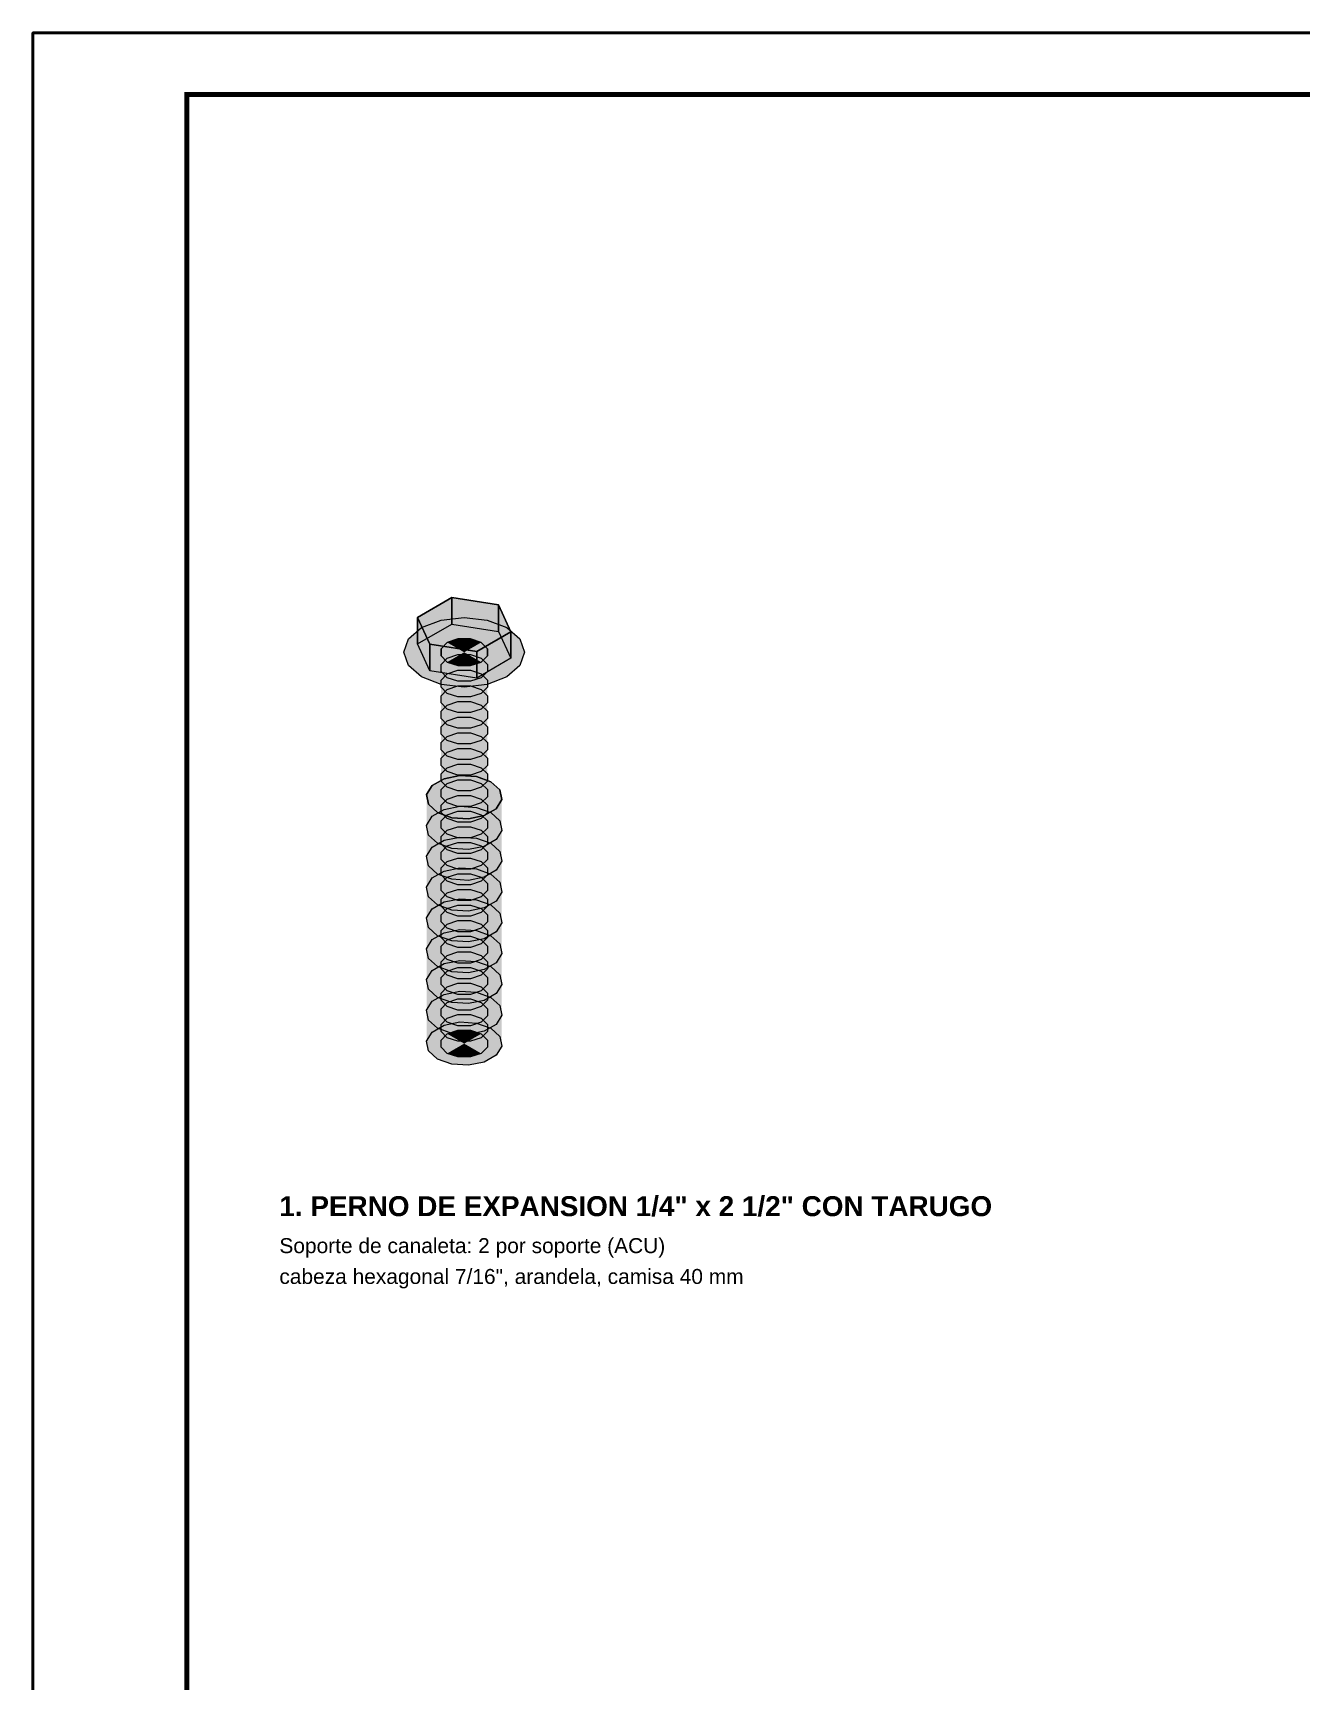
# Model space of a CAD drawing. Header units: metres. Extents: x 0 to 24.2, y -20 to 5.6.
# Drawn here: x 0 to 0.2058, y 5.3266 to 5.594 of the extents above; entities that cross this region are included whole.
import ezdxf

# ---------------------------------------------------------------- set-up
doc = ezdxf.new("R2010")
doc.units = ezdxf.units.M
doc.header["$LTSCALE"] = 0.25
doc.layers.add('ISO-ARISTAS', color=8, linetype='CONTINUOUS')
doc.layers.add('TEXTOS', color=7, linetype='CONTINUOUS')
doc.layers.add('ISO-CONCRETO-SUP', color=254, linetype='CONTINUOUS', true_color=0xe8e8e8)
doc.layers.add('MARCO', color=7, linetype='CONTINUOUS', lineweight=50)
doc.layers.add('TITULOS', color=160, linetype='CONTINUOUS', lineweight=35)
doc.styles.get("Standard").update_dxf_attribs({"font": 'arial.ttf'})
doc.styles.add('TITULOS', font='arialbd.ttf')

msp = doc.modelspace()

# ---------------------------------------------------------------- linework, layer by layer
at = {"layer": 'ISO-ARISTAS', "color": 250}
for p, q in [((0.06797, 5.50238), (0.06242, 5.49917)), ((0.06242, 5.49917), (0.06797, 5.50238)), ((0.07555, 5.5012), (0.06797, 5.50238)), ((0.06797, 5.50238), (0.06797, 5.49808)), ((0.06797, 5.49808), (0.06797, 5.50238)), ((0.06797, 5.50238), (0.07555, 5.5012)), ((0.06242, 5.49917), (0.06242, 5.49487)), ((0.06242, 5.49487), (0.06242, 5.49917)), ((0.06242, 5.49917), (0.06445, 5.4948)), ((0.06445, 5.4948), (0.06242, 5.49917)), ((0.06307, 5.4975), (0.06625, 5.49873)), ((0.06625, 5.49873), (0.07, 5.49916)), ((0.07, 5.49916), (0.07375, 5.49873)), ((0.07375, 5.49873), (0.07693, 5.4975)), ((0.07555, 5.4969), (0.07555, 5.5012)), ((0.07758, 5.49683), (0.07555, 5.5012)), ((0.07555, 5.5012), (0.07555, 5.4969)), ((0.07555, 5.5012), (0.07758, 5.49683)), ((0.06095, 5.49566), (0.06307, 5.4975)), ((0.06242, 5.49487), (0.06797, 5.49808)), ((0.06242, 5.49487), (0.06797, 5.49808)), ((0.06797, 5.49808), (0.07555, 5.4969)), ((0.06797, 5.49808), (0.07555, 5.4969)), ((0.07758, 5.49683), (0.07203, 5.49362)), ((0.07203, 5.49362), (0.07758, 5.49683)), ((0.07555, 5.4969), (0.07758, 5.49253)), ((0.07555, 5.4969), (0.07758, 5.49253)), ((0.07693, 5.4975), (0.07905, 5.49566)), ((0.07758, 5.49253), (0.07758, 5.49683)), ((0.07758, 5.49683), (0.07758, 5.49253)), ((0.0602, 5.4935), (0.06095, 5.49566)), ((0.06095, 5.49134), (0.0602, 5.4935)), ((0.06445, 5.4905), (0.06242, 5.49487)), ((0.06445, 5.4905), (0.06242, 5.49487)), ((0.06445, 5.4948), (0.06445, 5.4905)), ((0.07203, 5.49362), (0.06445, 5.4948)), ((0.06445, 5.4905), (0.06445, 5.4948)), ((0.06445, 5.4948), (0.07203, 5.49362)), ((0.06725, 5.49509), (0.06624, 5.49408)), ((0.06624, 5.49408), (0.06725, 5.49509)), ((0.06624, 5.49408), (0.06624, 5.49292)), ((0.06624, 5.49292), (0.06624, 5.49408)), ((0.06899, 5.49567), (0.06725, 5.49509)), ((0.06725, 5.49509), (0.06899, 5.49567)), ((0.07101, 5.49567), (0.06899, 5.49567)), ((0.06899, 5.49567), (0.07101, 5.49567)), ((0.07275, 5.49509), (0.07101, 5.49567)), ((0.07101, 5.49567), (0.07275, 5.49509)), ((0.07203, 5.48932), (0.07203, 5.49362)), ((0.07203, 5.49362), (0.07203, 5.48932)), ((0.07376, 5.49408), (0.07275, 5.49509)), ((0.07275, 5.49509), (0.07376, 5.49408)), ((0.07376, 5.49292), (0.07376, 5.49408)), ((0.07376, 5.49408), (0.07376, 5.49292)), ((0.07905, 5.49566), (0.0798, 5.4935)), ((0.0798, 5.4935), (0.07905, 5.49134)), ((0.06307, 5.4895), (0.06095, 5.49134)), ((0.06624, 5.49292), (0.06725, 5.49191)), ((0.06725, 5.49191), (0.06624, 5.49292)), ((0.06624, 5.49154), (0.06725, 5.49255)), ((0.06624, 5.49038), (0.06624, 5.49154)), ((0.06725, 5.49255), (0.06899, 5.49313)), ((0.06725, 5.49191), (0.06899, 5.49133)), ((0.06899, 5.49133), (0.06725, 5.49191)), ((0.06725, 5.49001), (0.06899, 5.49059)), ((0.06899, 5.49313), (0.07101, 5.49313)), ((0.06899, 5.49133), (0.07101, 5.49133)), ((0.07101, 5.49133), (0.06899, 5.49133)), ((0.06899, 5.49059), (0.07101, 5.49059)), ((0.07101, 5.49313), (0.07275, 5.49255)), ((0.07101, 5.49133), (0.07275, 5.49191)), ((0.07275, 5.49191), (0.07101, 5.49133)), ((0.07101, 5.49059), (0.07275, 5.49001)), ((0.07758, 5.49253), (0.07203, 5.48932)), ((0.07758, 5.49253), (0.07203, 5.48932)), ((0.07275, 5.49191), (0.07376, 5.49292)), ((0.07376, 5.49292), (0.07275, 5.49191)), ((0.07275, 5.49255), (0.07376, 5.49154)), ((0.07376, 5.49154), (0.07376, 5.49038)), ((0.07905, 5.49134), (0.07693, 5.4895)), ((0.06625, 5.48827), (0.06307, 5.4895)), ((0.07203, 5.48932), (0.06445, 5.4905)), ((0.07203, 5.48932), (0.06445, 5.4905)), ((0.06725, 5.48937), (0.06624, 5.49038)), ((0.06624, 5.489), (0.06725, 5.49001)), ((0.06624, 5.48784), (0.06624, 5.489)), ((0.07, 5.48784), (0.06625, 5.48827)), ((0.06899, 5.48879), (0.06725, 5.48937)), ((0.06725, 5.48747), (0.06899, 5.48805)), ((0.07101, 5.48879), (0.06899, 5.48879)), ((0.06899, 5.48805), (0.07101, 5.48805)), ((0.07375, 5.48827), (0.07, 5.48784)), ((0.07275, 5.48937), (0.07101, 5.48879)), ((0.07101, 5.48805), (0.07275, 5.48747)), ((0.07376, 5.49038), (0.07275, 5.48937)), ((0.07275, 5.49001), (0.07376, 5.489)), ((0.07693, 5.4895), (0.07375, 5.48827)), ((0.07376, 5.489), (0.07376, 5.48784)), ((0.06725, 5.48683), (0.06624, 5.48784)), ((0.06624, 5.48646), (0.06725, 5.48747)), ((0.06624, 5.4853), (0.06624, 5.48646)), ((0.06725, 5.48429), (0.06624, 5.4853)), ((0.06899, 5.48625), (0.06725, 5.48683)), ((0.06725, 5.48493), (0.06899, 5.48551)), ((0.07101, 5.48625), (0.06899, 5.48625)), ((0.06899, 5.48551), (0.07101, 5.48551)), ((0.07275, 5.48683), (0.07101, 5.48625)), ((0.07101, 5.48551), (0.07275, 5.48493)), ((0.07376, 5.48784), (0.07275, 5.48683)), ((0.07275, 5.48747), (0.07376, 5.48646)), ((0.07376, 5.4853), (0.07275, 5.48429)), ((0.07376, 5.48646), (0.07376, 5.4853)), ((0.06624, 5.48392), (0.06725, 5.48493)), ((0.06624, 5.48276), (0.06624, 5.48392)), ((0.06725, 5.48175), (0.06624, 5.48276)), ((0.06899, 5.48371), (0.06725, 5.48429)), ((0.06725, 5.48239), (0.06899, 5.48297)), ((0.07101, 5.48371), (0.06899, 5.48371)), ((0.06899, 5.48297), (0.07101, 5.48297)), ((0.07275, 5.48429), (0.07101, 5.48371)), ((0.07101, 5.48297), (0.07275, 5.48239)), ((0.07275, 5.48493), (0.07376, 5.48392)), ((0.07376, 5.48276), (0.07275, 5.48175)), ((0.07376, 5.48392), (0.07376, 5.48276)), ((0.06624, 5.48138), (0.06725, 5.48239)), ((0.06624, 5.48022), (0.06624, 5.48138)), ((0.06725, 5.47921), (0.06624, 5.48022)), ((0.06624, 5.47884), (0.06725, 5.47985)), ((0.06899, 5.48117), (0.06725, 5.48175)), ((0.06725, 5.47985), (0.06899, 5.48043)), ((0.07101, 5.48117), (0.06899, 5.48117)), ((0.06899, 5.48043), (0.07101, 5.48043)), ((0.07275, 5.48175), (0.07101, 5.48117)), ((0.07101, 5.48043), (0.07275, 5.47985)), ((0.07275, 5.48239), (0.07376, 5.48138)), ((0.07376, 5.48022), (0.07275, 5.47921)), ((0.07275, 5.47985), (0.07376, 5.47884)), ((0.07376, 5.48138), (0.07376, 5.48022)), ((0.06624, 5.47768), (0.06624, 5.47884)), ((0.06725, 5.47667), (0.06624, 5.47768)), ((0.06624, 5.4763), (0.06725, 5.47731)), ((0.06899, 5.47863), (0.06725, 5.47921)), ((0.06725, 5.47731), (0.06899, 5.47789)), ((0.07101, 5.47863), (0.06899, 5.47863)), ((0.06899, 5.47789), (0.07101, 5.47789)), ((0.07275, 5.47921), (0.07101, 5.47863)), ((0.07101, 5.47789), (0.07275, 5.47731)), ((0.07376, 5.47768), (0.07275, 5.47667)), ((0.07275, 5.47731), (0.07376, 5.4763)), ((0.07376, 5.47884), (0.07376, 5.47768)), ((0.06624, 5.47514), (0.06624, 5.4763)), ((0.06725, 5.47413), (0.06624, 5.47514)), ((0.06624, 5.47376), (0.06725, 5.47477)), ((0.06899, 5.47609), (0.06725, 5.47667)), ((0.06725, 5.47477), (0.06899, 5.47535)), ((0.07101, 5.47609), (0.06899, 5.47609)), ((0.06899, 5.47535), (0.07101, 5.47535)), ((0.07275, 5.47667), (0.07101, 5.47609)), ((0.07101, 5.47535), (0.07275, 5.47477)), ((0.07376, 5.47514), (0.07275, 5.47413)), ((0.07275, 5.47477), (0.07376, 5.47376)), ((0.07376, 5.4763), (0.07376, 5.47514)), ((0.06481, 5.47188), (0.06391, 5.4704)), ((0.06391, 5.4704), (0.06481, 5.47188)), ((0.06674, 5.47299), (0.06481, 5.47188)), ((0.06481, 5.47188), (0.06674, 5.47299)), ((0.06624, 5.4726), (0.06624, 5.47376)), ((0.06725, 5.47159), (0.06624, 5.4726)), ((0.06624, 5.47122), (0.06725, 5.47223)), ((0.06931, 5.47351), (0.06674, 5.47299)), ((0.06674, 5.47299), (0.06931, 5.47351)), ((0.06899, 5.47355), (0.06725, 5.47413)), ((0.06725, 5.47223), (0.06899, 5.47281)), ((0.07101, 5.47355), (0.06899, 5.47355)), ((0.06899, 5.47281), (0.07101, 5.47281)), ((0.07202, 5.47334), (0.06931, 5.47351)), ((0.06931, 5.47351), (0.07202, 5.47334)), ((0.07275, 5.47413), (0.07101, 5.47355)), ((0.07101, 5.47281), (0.07275, 5.47223)), ((0.07433, 5.4725), (0.07202, 5.47334)), ((0.07202, 5.47334), (0.07433, 5.4725)), ((0.07376, 5.4726), (0.07275, 5.47159)), ((0.07275, 5.47223), (0.07376, 5.47122)), ((0.07376, 5.47376), (0.07376, 5.4726)), ((0.07578, 5.47117), (0.07433, 5.4725)), ((0.07433, 5.4725), (0.07578, 5.47117)), ((0.06391, 5.4704), (0.06422, 5.46883)), ((0.06422, 5.46883), (0.06391, 5.4704)), ((0.06624, 5.47006), (0.06624, 5.47122)), ((0.06725, 5.46905), (0.06624, 5.47006)), ((0.06624, 5.46868), (0.06725, 5.46969)), ((0.06899, 5.47101), (0.06725, 5.47159)), ((0.06725, 5.46969), (0.06899, 5.47027)), ((0.07101, 5.47101), (0.06899, 5.47101)), ((0.06899, 5.47027), (0.07101, 5.47027)), ((0.07275, 5.47159), (0.07101, 5.47101)), ((0.07101, 5.47027), (0.07275, 5.46969)), ((0.07376, 5.47006), (0.07275, 5.46905)), ((0.07275, 5.46969), (0.07376, 5.46868)), ((0.07376, 5.47122), (0.07376, 5.47006)), ((0.07519, 5.46812), (0.07609, 5.4696)), ((0.07609, 5.4696), (0.07519, 5.46812)), ((0.07609, 5.4696), (0.07578, 5.47117)), ((0.07578, 5.47117), (0.07609, 5.4696)), ((0.06391, 5.4654), (0.06481, 5.46688)), ((0.06422, 5.46883), (0.06567, 5.4675)), ((0.06567, 5.4675), (0.06422, 5.46883)), ((0.06481, 5.46688), (0.06674, 5.46799)), ((0.06567, 5.4675), (0.06798, 5.46666)), ((0.06798, 5.46666), (0.06567, 5.4675)), ((0.06624, 5.46752), (0.06624, 5.46868)), ((0.06725, 5.46651), (0.06624, 5.46752)), ((0.06624, 5.46614), (0.06725, 5.46715)), ((0.06674, 5.46799), (0.06931, 5.46851)), ((0.06899, 5.46847), (0.06725, 5.46905)), ((0.06725, 5.46715), (0.06899, 5.46773)), ((0.06899, 5.46593), (0.06725, 5.46651)), ((0.06798, 5.46666), (0.07069, 5.46649)), ((0.07069, 5.46649), (0.06798, 5.46666)), ((0.07101, 5.46847), (0.06899, 5.46847)), ((0.06899, 5.46773), (0.07101, 5.46773)), ((0.06931, 5.46851), (0.07202, 5.46834)), ((0.07069, 5.46649), (0.07326, 5.46701)), ((0.07326, 5.46701), (0.07069, 5.46649)), ((0.07275, 5.46905), (0.07101, 5.46847)), ((0.07101, 5.46773), (0.07275, 5.46715)), ((0.07275, 5.46651), (0.07101, 5.46593)), ((0.07202, 5.46834), (0.07433, 5.4675)), ((0.07376, 5.46752), (0.07275, 5.46651)), ((0.07275, 5.46715), (0.07376, 5.46614)), ((0.07326, 5.46701), (0.07519, 5.46812)), ((0.07519, 5.46812), (0.07326, 5.46701)), ((0.07376, 5.46868), (0.07376, 5.46752)), ((0.07433, 5.4675), (0.07578, 5.46617)), ((0.06422, 5.46383), (0.06391, 5.4654)), ((0.06567, 5.4625), (0.06422, 5.46383)), ((0.06624, 5.46498), (0.06624, 5.46614)), ((0.06725, 5.46397), (0.06624, 5.46498)), ((0.06624, 5.4636), (0.06725, 5.46461)), ((0.06725, 5.46461), (0.06899, 5.46519)), ((0.06899, 5.46339), (0.06725, 5.46397)), ((0.07101, 5.46593), (0.06899, 5.46593)), ((0.06899, 5.46519), (0.07101, 5.46519)), ((0.07101, 5.46519), (0.07275, 5.46461)), ((0.07275, 5.46397), (0.07101, 5.46339)), ((0.07376, 5.46498), (0.07275, 5.46397)), ((0.07275, 5.46461), (0.07376, 5.4636)), ((0.07376, 5.46614), (0.07376, 5.46498)), ((0.07609, 5.4646), (0.07519, 5.46312)), ((0.07578, 5.46617), (0.07609, 5.4646)), ((0.06391, 5.4604), (0.06481, 5.46188)), ((0.06481, 5.46188), (0.06674, 5.46299)), ((0.06798, 5.46166), (0.06567, 5.4625)), ((0.06624, 5.46244), (0.06624, 5.4636)), ((0.06725, 5.46143), (0.06624, 5.46244)), ((0.06624, 5.46106), (0.06725, 5.46207)), ((0.06674, 5.46299), (0.06931, 5.46351)), ((0.06725, 5.46207), (0.06899, 5.46265)), ((0.06899, 5.46085), (0.06725, 5.46143)), ((0.07069, 5.46149), (0.06798, 5.46166)), ((0.07101, 5.46339), (0.06899, 5.46339)), ((0.06899, 5.46265), (0.07101, 5.46265)), ((0.06931, 5.46351), (0.07202, 5.46334)), ((0.07326, 5.46201), (0.07069, 5.46149)), ((0.07101, 5.46265), (0.07275, 5.46207)), ((0.07275, 5.46143), (0.07101, 5.46085)), ((0.07202, 5.46334), (0.07433, 5.4625)), ((0.07376, 5.46244), (0.07275, 5.46143)), ((0.07275, 5.46207), (0.07376, 5.46106)), ((0.07519, 5.46312), (0.07326, 5.46201)), ((0.07376, 5.4636), (0.07376, 5.46244)), ((0.07433, 5.4625), (0.07578, 5.46117)), ((0.07578, 5.46117), (0.07609, 5.4596)), ((0.06422, 5.45883), (0.06391, 5.4604)), ((0.06567, 5.4575), (0.06422, 5.45883)), ((0.06624, 5.4599), (0.06624, 5.46106)), ((0.06725, 5.45889), (0.06624, 5.4599)), ((0.06624, 5.45852), (0.06725, 5.45953)), ((0.06624, 5.45736), (0.06624, 5.45852)), ((0.06674, 5.45799), (0.06931, 5.45851)), ((0.06725, 5.45953), (0.06899, 5.46011)), ((0.06899, 5.45831), (0.06725, 5.45889)), ((0.07101, 5.46085), (0.06899, 5.46085)), ((0.06899, 5.46011), (0.07101, 5.46011)), ((0.06931, 5.45851), (0.07202, 5.45834)), ((0.07101, 5.46011), (0.07275, 5.45953)), ((0.07275, 5.45889), (0.07101, 5.45831)), ((0.07376, 5.4599), (0.07275, 5.45889)), ((0.07275, 5.45953), (0.07376, 5.45852)), ((0.07376, 5.46106), (0.07376, 5.4599)), ((0.07376, 5.45852), (0.07376, 5.45736)), ((0.07609, 5.4596), (0.07519, 5.45812)), ((0.06391, 5.4554), (0.06481, 5.45688)), ((0.06481, 5.45688), (0.06674, 5.45799)), ((0.06798, 5.45666), (0.06567, 5.4575)), ((0.06725, 5.45635), (0.06624, 5.45736)), ((0.06624, 5.45598), (0.06725, 5.45699)), ((0.06624, 5.45482), (0.06624, 5.45598)), ((0.06725, 5.45699), (0.06899, 5.45757)), ((0.06899, 5.45577), (0.06725, 5.45635)), ((0.07069, 5.45649), (0.06798, 5.45666)), ((0.07101, 5.45831), (0.06899, 5.45831)), ((0.06899, 5.45757), (0.07101, 5.45757)), ((0.07101, 5.45577), (0.06899, 5.45577)), ((0.07326, 5.45701), (0.07069, 5.45649)), ((0.07101, 5.45757), (0.07275, 5.45699)), ((0.07275, 5.45635), (0.07101, 5.45577)), ((0.07202, 5.45834), (0.07433, 5.4575)), ((0.07376, 5.45736), (0.07275, 5.45635)), ((0.07275, 5.45699), (0.07376, 5.45598)), ((0.07519, 5.45812), (0.07326, 5.45701)), ((0.07376, 5.45598), (0.07376, 5.45482)), ((0.07433, 5.4575), (0.07578, 5.45617)), ((0.07578, 5.45617), (0.07609, 5.4546)), ((0.06422, 5.45383), (0.06391, 5.4554)), ((0.06567, 5.4525), (0.06422, 5.45383)), ((0.06725, 5.45381), (0.06624, 5.45482)), ((0.06624, 5.45344), (0.06725, 5.45445)), ((0.06624, 5.45228), (0.06624, 5.45344)), ((0.06674, 5.45299), (0.06931, 5.45351)), ((0.06725, 5.45445), (0.06899, 5.45503)), ((0.06899, 5.45323), (0.06725, 5.45381)), ((0.06899, 5.45503), (0.07101, 5.45503)), ((0.07101, 5.45323), (0.06899, 5.45323)), ((0.06931, 5.45351), (0.07202, 5.45334)), ((0.07101, 5.45503), (0.07275, 5.45445)), ((0.07275, 5.45381), (0.07101, 5.45323)), ((0.07202, 5.45334), (0.07433, 5.4525)), ((0.07376, 5.45482), (0.07275, 5.45381)), ((0.07275, 5.45445), (0.07376, 5.45344)), ((0.07519, 5.45312), (0.07326, 5.45201)), ((0.07376, 5.45344), (0.07376, 5.45228)), ((0.07609, 5.4546), (0.07519, 5.45312)), ((0.06391, 5.4504), (0.06481, 5.45188)), ((0.06481, 5.45188), (0.06674, 5.45299)), ((0.06798, 5.45166), (0.06567, 5.4525)), ((0.06725, 5.45127), (0.06624, 5.45228)), ((0.06624, 5.4509), (0.06725, 5.45191)), ((0.06624, 5.44974), (0.06624, 5.4509)), ((0.06725, 5.45191), (0.06899, 5.45249)), ((0.06899, 5.45069), (0.06725, 5.45127)), ((0.07069, 5.45149), (0.06798, 5.45166)), ((0.06899, 5.45249), (0.07101, 5.45249)), ((0.07101, 5.45069), (0.06899, 5.45069)), ((0.07326, 5.45201), (0.07069, 5.45149)), ((0.07101, 5.45249), (0.07275, 5.45191)), ((0.07275, 5.45127), (0.07101, 5.45069)), ((0.07376, 5.45228), (0.07275, 5.45127)), ((0.07275, 5.45191), (0.07376, 5.4509)), ((0.07376, 5.4509), (0.07376, 5.44974)), ((0.07433, 5.4525), (0.07578, 5.45117)), ((0.07578, 5.45117), (0.07609, 5.4496)), ((0.06422, 5.44883), (0.06391, 5.4504)), ((0.06567, 5.4475), (0.06422, 5.44883)), ((0.06481, 5.44688), (0.06674, 5.44799)), ((0.06725, 5.44873), (0.06624, 5.44974)), ((0.06624, 5.44836), (0.06725, 5.44937)), ((0.06624, 5.4472), (0.06624, 5.44836)), ((0.06674, 5.44799), (0.06931, 5.44851)), ((0.06725, 5.44937), (0.06899, 5.44995)), ((0.06899, 5.44815), (0.06725, 5.44873)), ((0.06899, 5.44995), (0.07101, 5.44995)), ((0.07101, 5.44815), (0.06899, 5.44815)), ((0.06931, 5.44851), (0.07202, 5.44834)), ((0.07101, 5.44995), (0.07275, 5.44937)), ((0.07275, 5.44873), (0.07101, 5.44815)), ((0.07202, 5.44834), (0.07433, 5.4475)), ((0.07376, 5.44974), (0.07275, 5.44873)), ((0.07275, 5.44937), (0.07376, 5.44836)), ((0.07519, 5.44812), (0.07326, 5.44701)), ((0.07376, 5.44836), (0.07376, 5.4472)), ((0.07609, 5.4496), (0.07519, 5.44812)), ((0.06391, 5.4454), (0.06481, 5.44688)), ((0.06422, 5.44383), (0.06391, 5.4454)), ((0.06798, 5.44666), (0.06567, 5.4475)), ((0.06725, 5.44619), (0.06624, 5.4472)), ((0.06624, 5.44582), (0.06725, 5.44683)), ((0.06624, 5.44466), (0.06624, 5.44582)), ((0.06725, 5.44683), (0.06899, 5.44741)), ((0.06899, 5.44561), (0.06725, 5.44619)), ((0.07069, 5.44649), (0.06798, 5.44666)), ((0.06899, 5.44741), (0.07101, 5.44741)), ((0.07101, 5.44561), (0.06899, 5.44561)), ((0.07326, 5.44701), (0.07069, 5.44649)), ((0.07101, 5.44741), (0.07275, 5.44683)), ((0.07275, 5.44619), (0.07101, 5.44561)), ((0.07376, 5.4472), (0.07275, 5.44619)), ((0.07275, 5.44683), (0.07376, 5.44582)), ((0.07376, 5.44582), (0.07376, 5.44466)), ((0.07433, 5.4475), (0.07578, 5.44617)), ((0.07578, 5.44617), (0.07609, 5.4446)), ((0.06567, 5.4425), (0.06422, 5.44383)), ((0.06481, 5.44188), (0.06674, 5.44299)), ((0.06798, 5.44166), (0.06567, 5.4425)), ((0.06725, 5.44365), (0.06624, 5.44466)), ((0.06624, 5.44328), (0.06725, 5.44429)), ((0.06624, 5.44212), (0.06624, 5.44328)), ((0.06674, 5.44299), (0.06931, 5.44351)), ((0.06725, 5.44429), (0.06899, 5.44487)), ((0.06899, 5.44307), (0.06725, 5.44365)), ((0.06899, 5.44487), (0.07101, 5.44487)), ((0.07101, 5.44307), (0.06899, 5.44307)), ((0.06931, 5.44351), (0.07202, 5.44334)), ((0.07101, 5.44487), (0.07275, 5.44429)), ((0.07275, 5.44365), (0.07101, 5.44307)), ((0.07202, 5.44334), (0.07433, 5.4425)), ((0.07376, 5.44466), (0.07275, 5.44365)), ((0.07275, 5.44429), (0.07376, 5.44328)), ((0.07519, 5.44312), (0.07326, 5.44201)), ((0.07376, 5.44328), (0.07376, 5.44212)), ((0.07433, 5.4425), (0.07578, 5.44117)), ((0.07609, 5.4446), (0.07519, 5.44312)), ((0.06391, 5.4404), (0.06481, 5.44188)), ((0.06422, 5.43883), (0.06391, 5.4404)), ((0.06725, 5.44111), (0.06624, 5.44212)), ((0.06624, 5.44074), (0.06725, 5.44175)), ((0.06624, 5.43958), (0.06624, 5.44074)), ((0.06725, 5.44175), (0.06899, 5.44233)), ((0.06899, 5.44053), (0.06725, 5.44111)), ((0.06725, 5.43921), (0.06899, 5.43979)), ((0.07069, 5.44149), (0.06798, 5.44166)), ((0.06899, 5.44233), (0.07101, 5.44233)), ((0.07101, 5.44053), (0.06899, 5.44053)), ((0.06899, 5.43979), (0.07101, 5.43979)), ((0.07326, 5.44201), (0.07069, 5.44149)), ((0.07101, 5.44233), (0.07275, 5.44175)), ((0.07275, 5.44111), (0.07101, 5.44053)), ((0.07101, 5.43979), (0.07275, 5.43921)), ((0.07376, 5.44212), (0.07275, 5.44111)), ((0.07275, 5.44175), (0.07376, 5.44074)), ((0.07376, 5.44074), (0.07376, 5.43958)), ((0.07578, 5.44117), (0.07609, 5.4396)), ((0.06567, 5.4375), (0.06422, 5.43883)), ((0.06481, 5.43688), (0.06674, 5.43799)), ((0.06798, 5.43666), (0.06567, 5.4375)), ((0.06725, 5.43857), (0.06624, 5.43958)), ((0.06624, 5.4382), (0.06725, 5.43921)), ((0.06624, 5.43704), (0.06624, 5.4382)), ((0.06725, 5.43603), (0.06624, 5.43704)), ((0.06674, 5.43799), (0.06931, 5.43851)), ((0.06899, 5.43799), (0.06725, 5.43857)), ((0.06725, 5.43667), (0.06899, 5.43725)), ((0.07101, 5.43799), (0.06899, 5.43799)), ((0.06899, 5.43725), (0.07101, 5.43725)), ((0.06931, 5.43851), (0.07202, 5.43834)), ((0.07275, 5.43857), (0.07101, 5.43799)), ((0.07101, 5.43725), (0.07275, 5.43667)), ((0.07202, 5.43834), (0.07433, 5.4375)), ((0.07376, 5.43958), (0.07275, 5.43857)), ((0.07275, 5.43921), (0.07376, 5.4382)), ((0.07376, 5.43704), (0.07275, 5.43603)), ((0.07519, 5.43812), (0.07326, 5.43701)), ((0.07376, 5.4382), (0.07376, 5.43704)), ((0.07433, 5.4375), (0.07578, 5.43617)), ((0.07609, 5.4396), (0.07519, 5.43812)), ((0.06391, 5.4354), (0.06481, 5.43688)), ((0.06422, 5.43383), (0.06391, 5.4354)), ((0.06624, 5.43566), (0.06725, 5.43667)), ((0.06624, 5.4345), (0.06624, 5.43566)), ((0.06725, 5.43349), (0.06624, 5.4345)), ((0.06899, 5.43545), (0.06725, 5.43603)), ((0.06725, 5.43413), (0.06899, 5.43471)), ((0.07069, 5.43649), (0.06798, 5.43666)), ((0.07101, 5.43545), (0.06899, 5.43545)), ((0.06899, 5.43471), (0.07101, 5.43471)), ((0.07326, 5.43701), (0.07069, 5.43649)), ((0.07275, 5.43603), (0.07101, 5.43545)), ((0.07101, 5.43471), (0.07275, 5.43413)), ((0.07275, 5.43667), (0.07376, 5.43566)), ((0.07376, 5.4345), (0.07275, 5.43349)), ((0.07376, 5.43566), (0.07376, 5.4345)), ((0.07609, 5.4346), (0.07519, 5.43312)), ((0.07578, 5.43617), (0.07609, 5.4346)), ((0.06391, 5.4304), (0.06481, 5.43188)), ((0.06391, 5.4304), (0.06481, 5.43188)), ((0.06567, 5.4325), (0.06422, 5.43383)), ((0.06481, 5.43188), (0.06674, 5.43299)), ((0.06481, 5.43188), (0.06674, 5.43299)), ((0.06798, 5.43166), (0.06567, 5.4325)), ((0.06624, 5.43312), (0.06725, 5.43413)), ((0.06624, 5.43196), (0.06624, 5.43312)), ((0.06725, 5.43095), (0.06624, 5.43196)), ((0.06674, 5.43299), (0.06931, 5.43351)), ((0.06674, 5.43299), (0.06931, 5.43351)), ((0.06899, 5.43291), (0.06725, 5.43349)), ((0.06725, 5.43159), (0.06899, 5.43217)), ((0.06725, 5.43159), (0.06899, 5.43217)), ((0.07101, 5.43291), (0.06899, 5.43291)), ((0.06899, 5.43217), (0.07101, 5.43217)), ((0.06899, 5.43217), (0.07101, 5.43217)), ((0.06931, 5.43351), (0.07202, 5.43334)), ((0.06931, 5.43351), (0.07202, 5.43334)), ((0.07326, 5.43201), (0.07069, 5.43149)), ((0.07275, 5.43349), (0.07101, 5.43291)), ((0.07101, 5.43217), (0.07275, 5.43159)), ((0.07101, 5.43217), (0.07275, 5.43159)), ((0.07202, 5.43334), (0.07433, 5.4325)), ((0.07202, 5.43334), (0.07433, 5.4325)), ((0.07275, 5.43413), (0.07376, 5.43312)), ((0.07376, 5.43196), (0.07275, 5.43095)), ((0.07519, 5.43312), (0.07326, 5.43201)), ((0.07376, 5.43312), (0.07376, 5.43196)), ((0.07433, 5.4325), (0.07578, 5.43117)), ((0.07433, 5.4325), (0.07578, 5.43117)), ((0.06422, 5.42883), (0.06391, 5.4304)), ((0.06422, 5.42883), (0.06391, 5.4304)), ((0.06624, 5.43058), (0.06725, 5.43159)), ((0.06624, 5.43058), (0.06725, 5.43159)), ((0.06624, 5.42942), (0.06624, 5.43058)), ((0.06624, 5.42942), (0.06624, 5.43058)), ((0.06725, 5.42841), (0.06624, 5.42942)), ((0.06725, 5.42841), (0.06624, 5.42942)), ((0.06899, 5.43037), (0.06725, 5.43095)), ((0.07069, 5.43149), (0.06798, 5.43166)), ((0.07101, 5.43037), (0.06899, 5.43037)), ((0.07275, 5.43095), (0.07101, 5.43037)), ((0.07275, 5.43159), (0.07376, 5.43058)), ((0.07275, 5.43159), (0.07376, 5.43058)), ((0.07376, 5.42942), (0.07275, 5.42841)), ((0.07376, 5.42942), (0.07275, 5.42841)), ((0.07376, 5.43058), (0.07376, 5.42942)), ((0.07376, 5.43058), (0.07376, 5.42942)), ((0.07609, 5.4296), (0.07519, 5.42812)), ((0.07609, 5.4296), (0.07519, 5.42812)), ((0.07578, 5.43117), (0.07609, 5.4296)), ((0.07578, 5.43117), (0.07609, 5.4296)), ((0.06567, 5.4275), (0.06422, 5.42883)), ((0.06567, 5.4275), (0.06422, 5.42883)), ((0.06798, 5.42666), (0.06567, 5.4275)), ((0.06798, 5.42666), (0.06567, 5.4275)), ((0.06899, 5.42783), (0.06725, 5.42841)), ((0.06899, 5.42783), (0.06725, 5.42841)), ((0.07069, 5.42649), (0.06798, 5.42666)), ((0.07069, 5.42649), (0.06798, 5.42666)), ((0.07101, 5.42783), (0.06899, 5.42783)), ((0.07101, 5.42783), (0.06899, 5.42783)), ((0.07326, 5.42701), (0.07069, 5.42649)), ((0.07326, 5.42701), (0.07069, 5.42649)), ((0.07275, 5.42841), (0.07101, 5.42783)), ((0.07275, 5.42841), (0.07101, 5.42783)), ((0.07519, 5.42812), (0.07326, 5.42701)), ((0.07519, 5.42812), (0.07326, 5.42701))]:
    msp.add_line(p, q, dxfattribs=at)
at = {"layer": 'ISO-CONCRETO-SUP', "true_color": 0x42444a}
for points in [[(0.06242, 5.49487), (0.06797, 5.49808), (0.06242, 5.49917), (0.06797, 5.50238)], [(0.07758, 5.49253), (0.07203, 5.48932), (0.07758, 5.49683), (0.07203, 5.49362)]]:
    msp.add_solid(points, dxfattribs=at)
at = {"layer": 'ISO-CONCRETO-SUP', "true_color": 0x52545b}
for points in [[(0.06445, 5.4948), (0.06242, 5.49917), (0.06797, 5.50238)], [(0.06445, 5.4948), (0.06797, 5.50238), (0.07555, 5.5012)], [(0.06307, 5.4895), (0.06625, 5.49873), (0.07, 5.49916)], [(0.06307, 5.4895), (0.07, 5.49916), (0.07375, 5.49873)], [(0.06307, 5.4895), (0.06307, 5.4975), (0.06625, 5.49873)], [(0.06307, 5.4895), (0.07375, 5.49873), (0.07693, 5.4975)], [(0.06445, 5.4948), (0.07555, 5.5012), (0.07758, 5.49683)], [(0.06307, 5.4895), (0.06095, 5.49566), (0.06307, 5.4975)], [(0.06445, 5.4905), (0.06242, 5.49487), (0.06797, 5.49808)], [(0.06307, 5.4895), (0.07693, 5.4975), (0.07905, 5.49566)], [(0.06445, 5.4905), (0.06797, 5.49808), (0.07555, 5.4969)], [(0.06445, 5.4905), (0.07555, 5.4969), (0.07758, 5.49253)], [(0.06445, 5.4948), (0.07758, 5.49683), (0.07203, 5.49362)], [(0.06307, 5.4895), (0.0602, 5.4935), (0.06095, 5.49566)], [(0.06307, 5.4895), (0.06095, 5.49134), (0.0602, 5.4935)], [(0.06307, 5.4895), (0.07905, 5.49566), (0.0798, 5.4935)], [(0.06307, 5.4895), (0.0798, 5.4935), (0.07905, 5.49134)], [(0.06307, 5.4895), (0.07905, 5.49134), (0.07693, 5.4895)], [(0.06445, 5.4905), (0.07758, 5.49253), (0.07203, 5.48932)], [(0.06307, 5.4895), (0.07693, 5.4895), (0.07375, 5.48827)], [(0.06307, 5.4895), (0.07375, 5.48827), (0.07, 5.48784)], [(0.06307, 5.4895), (0.07, 5.48784), (0.06625, 5.48827)]]:
    msp.add_solid(points, dxfattribs=at)
at = {"layer": 'ISO-CONCRETO-SUP', "true_color": 0x4e5057}
for points in [[(0.06797, 5.49808), (0.07555, 5.4969), (0.06797, 5.50238), (0.07555, 5.5012)], [(0.07203, 5.48932), (0.06445, 5.4905), (0.07203, 5.49362), (0.06445, 5.4948)]]:
    msp.add_solid(points, dxfattribs=at)
at = {"layer": 'ISO-CONCRETO-SUP', "true_color": 0x404248}
for points in [[(0.06445, 5.4905), (0.06242, 5.49487), (0.06445, 5.4948), (0.06242, 5.49917)], [(0.07555, 5.4969), (0.07758, 5.49253), (0.07555, 5.5012), (0.07758, 5.49683)]]:
    msp.add_solid(points, dxfattribs=at)
at = {"layer": 'ISO-CONCRETO-SUP', "true_color": 0x6f7074}
for points in [[(0.06624, 5.47821), (0.06725, 5.47921), (0.06624, 5.49408), (0.06725, 5.49509)], [(0.07376, 5.47704), (0.07275, 5.47604), (0.07376, 5.49292), (0.07275, 5.49191)], [(0.06624, 5.46233), (0.06725, 5.46334), (0.06624, 5.47821), (0.06725, 5.47921)], [(0.07376, 5.46117), (0.07275, 5.46016), (0.07376, 5.47704), (0.07275, 5.47604)], [(0.06624, 5.44646), (0.06725, 5.44746), (0.06624, 5.46233), (0.06725, 5.46334)], [(0.07376, 5.44529), (0.07275, 5.44429), (0.07376, 5.46117), (0.07275, 5.46016)], [(0.06624, 5.43058), (0.06725, 5.43159), (0.06624, 5.44646), (0.06725, 5.44746)], [(0.07376, 5.42942), (0.07275, 5.42841), (0.07376, 5.44529), (0.07275, 5.44429)]]:
    msp.add_solid(points, dxfattribs=at)
at = {"layer": 'ISO-CONCRETO-SUP', "true_color": 0x96989e}
for points in [[(0.07, 5.4935), (0.06624, 5.49408), (0.06725, 5.49509)], [(0.07, 5.4935), (0.06624, 5.49292), (0.06624, 5.49408)], [(0.07, 5.4935), (0.06725, 5.49191), (0.06624, 5.49292)], [(0.07, 5.4935), (0.06725, 5.49509), (0.06899, 5.49567)], [(0.07, 5.4935), (0.06899, 5.49133), (0.06725, 5.49191)], [(0.07, 5.4935), (0.06899, 5.49567), (0.07101, 5.49567)], [(0.07, 5.4935), (0.07101, 5.49133), (0.06899, 5.49133)], [(0.07, 5.4935), (0.07101, 5.49567), (0.07275, 5.49509)], [(0.07, 5.4935), (0.07275, 5.49509), (0.07376, 5.49408)], [(0.07, 5.4935), (0.07376, 5.49408), (0.07376, 5.49292)], [(0.07, 5.4935), (0.07376, 5.49292), (0.07275, 5.49191)], [(0.07, 5.4935), (0.07275, 5.49191), (0.07101, 5.49133)], [(0.07, 5.43), (0.06725, 5.43159), (0.06899, 5.43217)], [(0.07, 5.43), (0.06899, 5.43217), (0.07101, 5.43217)], [(0.07, 5.43), (0.07101, 5.43217), (0.07275, 5.43159)], [(0.07, 5.43), (0.06624, 5.43058), (0.06725, 5.43159)], [(0.07, 5.43), (0.06624, 5.42942), (0.06624, 5.43058)], [(0.07, 5.43), (0.06725, 5.42841), (0.06624, 5.42942)], [(0.07, 5.43), (0.06899, 5.42783), (0.06725, 5.42841)], [(0.07, 5.43), (0.07101, 5.42783), (0.06899, 5.42783)], [(0.07, 5.43), (0.07275, 5.43159), (0.07376, 5.43058)], [(0.07, 5.43), (0.07376, 5.43058), (0.07376, 5.42942)], [(0.07, 5.43), (0.07376, 5.42942), (0.07275, 5.42841)], [(0.07, 5.43), (0.07275, 5.42841), (0.07101, 5.42783)]]:
    msp.add_solid(points, dxfattribs=at)
at = {"layer": 'ISO-CONCRETO-SUP', "true_color": 0x6b6c70}
for points in [[(0.06624, 5.47704), (0.06624, 5.47821), (0.06624, 5.49292), (0.06624, 5.49408)], [(0.07376, 5.47821), (0.07376, 5.47704), (0.07376, 5.49408), (0.07376, 5.49292)], [(0.06624, 5.46117), (0.06624, 5.46233), (0.06624, 5.47704), (0.06624, 5.47821)], [(0.07376, 5.46233), (0.07376, 5.46117), (0.07376, 5.47821), (0.07376, 5.47704)], [(0.06624, 5.44529), (0.06624, 5.44646), (0.06624, 5.46117), (0.06624, 5.46233)], [(0.07376, 5.44646), (0.07376, 5.44529), (0.07376, 5.46233), (0.07376, 5.46117)], [(0.06624, 5.42942), (0.06624, 5.43058), (0.06624, 5.44529), (0.06624, 5.44646)], [(0.07376, 5.43058), (0.07376, 5.42942), (0.07376, 5.44646), (0.07376, 5.44529)]]:
    msp.add_solid(points, dxfattribs=at)
at = {"layer": 'ISO-CONCRETO-SUP', "true_color": 0x838489}
for points in [[(0.06725, 5.47921), (0.06899, 5.47979), (0.06725, 5.49509), (0.06899, 5.49567)], [(0.07275, 5.47604), (0.07101, 5.47546), (0.07275, 5.49191), (0.07101, 5.49133)], [(0.06725, 5.46334), (0.06899, 5.46392), (0.06725, 5.47921), (0.06899, 5.47979)], [(0.07275, 5.46016), (0.07101, 5.45958), (0.07275, 5.47604), (0.07101, 5.47546)], [(0.06725, 5.44746), (0.06899, 5.44804), (0.06725, 5.46334), (0.06899, 5.46392)], [(0.07275, 5.44429), (0.07101, 5.44371), (0.07275, 5.46016), (0.07101, 5.45958)], [(0.06725, 5.43159), (0.06899, 5.43217), (0.06725, 5.44746), (0.06899, 5.44804)], [(0.07275, 5.42841), (0.07101, 5.42783), (0.07275, 5.44429), (0.07101, 5.44371)]]:
    msp.add_solid(points, dxfattribs=at)
at = {"layer": 'ISO-CONCRETO-SUP', "true_color": 0x8e8f95}
for points in [[(0.06899, 5.47979), (0.07101, 5.47979), (0.06899, 5.49567), (0.07101, 5.49567)], [(0.07101, 5.47546), (0.06899, 5.47546), (0.07101, 5.49133), (0.06899, 5.49133)], [(0.06899, 5.46392), (0.07101, 5.46392), (0.06899, 5.47979), (0.07101, 5.47979)], [(0.07101, 5.45958), (0.06899, 5.45958), (0.07101, 5.47546), (0.06899, 5.47546)], [(0.06899, 5.44804), (0.07101, 5.44804), (0.06899, 5.46392), (0.07101, 5.46392)], [(0.07101, 5.44371), (0.06899, 5.44371), (0.07101, 5.45958), (0.06899, 5.45958)], [(0.06899, 5.43217), (0.07101, 5.43217), (0.06899, 5.44804), (0.07101, 5.44804)], [(0.07101, 5.42783), (0.06899, 5.42783), (0.07101, 5.44371), (0.06899, 5.44371)]]:
    msp.add_solid(points, dxfattribs=at)
at = {"layer": 'ISO-CONCRETO-SUP', "true_color": 0x8d8e93}
for points in [[(0.07101, 5.47979), (0.07275, 5.47921), (0.07101, 5.49567), (0.07275, 5.49509)], [(0.06899, 5.47546), (0.06725, 5.47604), (0.06899, 5.49133), (0.06725, 5.49191)], [(0.07101, 5.46392), (0.07275, 5.46334), (0.07101, 5.47979), (0.07275, 5.47921)], [(0.06899, 5.45958), (0.06725, 5.46016), (0.06899, 5.47546), (0.06725, 5.47604)], [(0.07101, 5.44804), (0.07275, 5.44746), (0.07101, 5.46392), (0.07275, 5.46334)], [(0.06899, 5.44371), (0.06725, 5.44429), (0.06899, 5.45958), (0.06725, 5.46016)], [(0.07101, 5.43217), (0.07275, 5.43159), (0.07101, 5.44804), (0.07275, 5.44746)], [(0.06899, 5.42783), (0.06725, 5.42841), (0.06899, 5.44371), (0.06725, 5.44429)]]:
    msp.add_solid(points, dxfattribs=at)
at = {"layer": 'ISO-CONCRETO-SUP', "true_color": 0x808286}
for points in [[(0.07275, 5.47921), (0.07376, 5.47821), (0.07275, 5.49509), (0.07376, 5.49408)], [(0.06725, 5.47604), (0.06624, 5.47704), (0.06725, 5.49191), (0.06624, 5.49292)], [(0.07275, 5.46334), (0.07376, 5.46233), (0.07275, 5.47921), (0.07376, 5.47821)], [(0.06725, 5.46016), (0.06624, 5.46117), (0.06725, 5.47604), (0.06624, 5.47704)], [(0.06725, 5.44429), (0.06624, 5.44529), (0.06725, 5.46016), (0.06624, 5.46117)], [(0.07275, 5.44746), (0.07376, 5.44646), (0.07275, 5.46334), (0.07376, 5.46233)], [(0.06725, 5.42841), (0.06624, 5.42942), (0.06725, 5.44429), (0.06624, 5.44529)], [(0.07275, 5.43159), (0.07376, 5.43058), (0.07275, 5.44746), (0.07376, 5.44646)]]:
    msp.add_solid(points, dxfattribs=at)
at = {"layer": 'ISO-CONCRETO-SUP', "true_color": 0x917744}
for points in [[(0.06391, 5.4504), (0.06481, 5.45188), (0.06391, 5.4704), (0.06481, 5.47188)], [(0.07609, 5.4496), (0.07519, 5.44812), (0.07609, 5.4696), (0.07519, 5.46812)], [(0.06391, 5.4304), (0.06481, 5.43188), (0.06391, 5.4504), (0.06481, 5.45188)], [(0.07609, 5.4296), (0.07519, 5.42812), (0.07609, 5.4496), (0.07519, 5.44812)]]:
    msp.add_solid(points, dxfattribs=at)
at = {"layer": 'ISO-CONCRETO-SUP', "true_color": 0xd5b064}
for points in [[(0.07, 5.47), (0.06391, 5.4704), (0.06481, 5.47188)], [(0.07, 5.47), (0.06481, 5.47188), (0.06674, 5.47299)], [(0.07, 5.47), (0.06674, 5.47299), (0.06931, 5.47351)], [(0.07, 5.47), (0.06931, 5.47351), (0.07202, 5.47334)], [(0.07, 5.47), (0.07202, 5.47334), (0.07433, 5.4725)], [(0.07, 5.47), (0.07433, 5.4725), (0.07578, 5.47117)], [(0.07, 5.47), (0.06422, 5.46883), (0.06391, 5.4704)], [(0.07, 5.47), (0.06567, 5.4675), (0.06422, 5.46883)], [(0.07, 5.47), (0.06798, 5.46666), (0.06567, 5.4675)], [(0.07, 5.47), (0.07069, 5.46649), (0.06798, 5.46666)], [(0.07, 5.47), (0.07578, 5.47117), (0.07609, 5.4696)], [(0.07, 5.47), (0.07609, 5.4696), (0.07519, 5.46812)], [(0.07, 5.47), (0.07519, 5.46812), (0.07326, 5.46701)], [(0.07, 5.47), (0.07326, 5.46701), (0.07069, 5.46649)], [(0.07, 5.43), (0.06391, 5.4304), (0.06481, 5.43188)], [(0.07, 5.43), (0.06481, 5.43188), (0.06674, 5.43299)], [(0.07, 5.43), (0.06674, 5.43299), (0.06931, 5.43351)], [(0.07, 5.43), (0.06931, 5.43351), (0.07202, 5.43334)], [(0.07, 5.43), (0.07202, 5.43334), (0.07433, 5.4325)], [(0.07, 5.43), (0.07433, 5.4325), (0.07578, 5.43117)], [(0.07, 5.43), (0.06422, 5.42883), (0.06391, 5.4304)], [(0.07, 5.43), (0.06567, 5.4275), (0.06422, 5.42883)], [(0.07, 5.43), (0.06798, 5.42666), (0.06567, 5.4275)], [(0.07, 5.43), (0.07069, 5.42649), (0.06798, 5.42666)], [(0.07, 5.43), (0.07578, 5.43117), (0.07609, 5.4296)], [(0.07, 5.43), (0.07609, 5.4296), (0.07519, 5.42812)], [(0.07, 5.43), (0.07519, 5.42812), (0.07326, 5.42701)], [(0.07, 5.43), (0.07326, 5.42701), (0.07069, 5.42649)]]:
    msp.add_solid(points, dxfattribs=at)
at = {"layer": 'ISO-CONCRETO-SUP', "true_color": 0xac8e51}
for points in [[(0.06481, 5.45188), (0.06674, 5.45299), (0.06481, 5.47188), (0.06674, 5.47299)], [(0.07519, 5.44812), (0.07326, 5.44701), (0.07519, 5.46812), (0.07326, 5.46701)], [(0.06481, 5.43188), (0.06674, 5.43299), (0.06481, 5.45188), (0.06674, 5.45299)], [(0.07519, 5.42812), (0.07326, 5.42701), (0.07519, 5.44812), (0.07326, 5.44701)]]:
    msp.add_solid(points, dxfattribs=at)
at = {"layer": 'ISO-CONCRETO-SUP', "true_color": 0xc19f5a}
for points in [[(0.06674, 5.45299), (0.06931, 5.45351), (0.06674, 5.47299), (0.06931, 5.47351)], [(0.07326, 5.44701), (0.07069, 5.44649), (0.07326, 5.46701), (0.07069, 5.46649)], [(0.06674, 5.43299), (0.06931, 5.43351), (0.06674, 5.45299), (0.06931, 5.45351)], [(0.07326, 5.42701), (0.07069, 5.42649), (0.07326, 5.44701), (0.07069, 5.44649)]]:
    msp.add_solid(points, dxfattribs=at)
at = {"layer": 'ISO-CONCRETO-SUP', "true_color": 0xcaa65f}
for points in [[(0.06931, 5.45351), (0.07202, 5.45334), (0.06931, 5.47351), (0.07202, 5.47334)], [(0.07069, 5.44649), (0.06798, 5.44666), (0.07069, 5.46649), (0.06798, 5.46666)], [(0.06931, 5.43351), (0.07202, 5.43334), (0.06931, 5.45351), (0.07202, 5.45334)], [(0.07069, 5.42649), (0.06798, 5.42666), (0.07069, 5.44649), (0.06798, 5.44666)]]:
    msp.add_solid(points, dxfattribs=at)
at = {"layer": 'ISO-CONCRETO-SUP', "true_color": 0xc7a45d}
for points in [[(0.07202, 5.45334), (0.07433, 5.4525), (0.07202, 5.47334), (0.07433, 5.4725)], [(0.06798, 5.44666), (0.06567, 5.4475), (0.06798, 5.46666), (0.06567, 5.4675)], [(0.07202, 5.43334), (0.07433, 5.4325), (0.07202, 5.45334), (0.07433, 5.4525)], [(0.06798, 5.42666), (0.06567, 5.4275), (0.06798, 5.44666), (0.06567, 5.4475)]]:
    msp.add_solid(points, dxfattribs=at)
at = {"layer": 'ISO-CONCRETO-SUP', "true_color": 0xb79756}
for points in [[(0.07433, 5.4525), (0.07578, 5.45117), (0.07433, 5.4725), (0.07578, 5.47117)], [(0.06567, 5.4475), (0.06422, 5.44883), (0.06567, 5.4675), (0.06422, 5.46883)], [(0.07433, 5.4325), (0.07578, 5.43117), (0.07433, 5.4525), (0.07578, 5.45117)], [(0.06567, 5.4275), (0.06422, 5.42883), (0.06567, 5.4475), (0.06422, 5.44883)]]:
    msp.add_solid(points, dxfattribs=at)
at = {"layer": 'ISO-CONCRETO-SUP', "true_color": 0x9f834a}
for points in [[(0.06422, 5.44883), (0.06391, 5.4504), (0.06422, 5.46883), (0.06391, 5.4704)], [(0.07578, 5.45117), (0.07609, 5.4496), (0.07578, 5.47117), (0.07609, 5.4696)], [(0.07578, 5.43117), (0.07609, 5.4296), (0.07578, 5.45117), (0.07609, 5.4496)], [(0.06422, 5.42883), (0.06391, 5.4304), (0.06422, 5.44883), (0.06391, 5.4504)]]:
    msp.add_solid(points, dxfattribs=at)
at = {"layer": 'MARCO'}
msp.add_lwpolyline([(0, 5), (0.841, 5), (0.841, 5.594), (0, 5.594)], close=True, dxfattribs=at)
at = {"layer": 'MARCO', "const_width": 0.0008}
msp.add_lwpolyline([(0.025, 5.01), (0.831, 5.01), (0.831, 5.584), (0.025, 5.584)], close=True, dxfattribs=at)

# ---------------------------------------------------------------- texts
at = {"layer": 'TEXTOS'}
for s, p in [('Soporte de canaleta: 2 por soporte (ACU)', (0.04, 5.396)), ('cabeza hexagonal 7/16", arandela, camisa 40 mm', (0.04, 5.391))]:
    msp.add_text(s, height=0.00243, dxfattribs=at).set_placement(p)
at = {"layer": 'TITULOS', "style": 'TITULOS'}
msp.add_text('1. PERNO DE EXPANSION 1/4" x 2 1/2" CON TARUGO', height=0.00324, dxfattribs=at).set_placement((0.04, 5.402))

doc.saveas('drawing.dxf')
